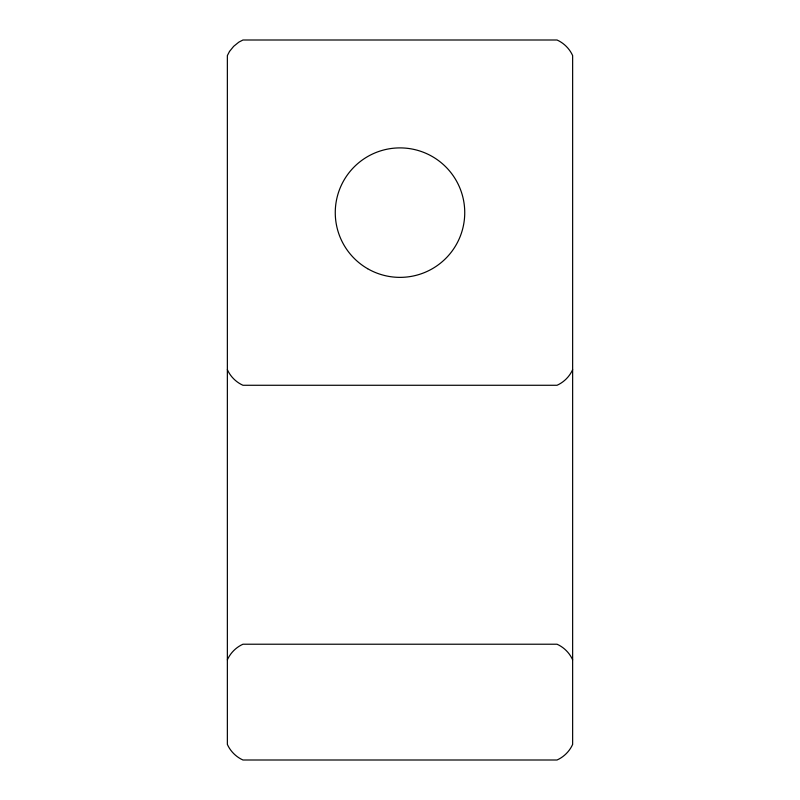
<?xml version="1.0" encoding="UTF-8"?>
<svg xmlns="http://www.w3.org/2000/svg" width="800" height="800" viewBox="0 0 800 800"><rect width="100%" height="100%" fill="white"/><g stroke="black" fill="none" stroke-linecap="round" stroke-linejoin="round"><path stroke-width="1.2" d="M227.36 659.82C230.43 652.96 236.1 647.29 242.96 644.22L557.04 644.22C563.9 647.29 569.57 652.96 572.64 659.82M572.64 369.68C569.57 376.54 563.9 382.2 557.04 385.27L242.96 385.27C236.1 382.2 230.43 376.54 227.36 369.68M229.5 51.46L227.36 55.59L227.36 744.41C230.43 751.27 236.1 756.93 242.96 760L557.04 760C563.9 756.93 569.57 751.27 572.64 744.41L572.64 55.59C569.57 48.73 563.9 43.07 557.04 40L242.96 40L238.83 42.14L233.68 46.32L229.5 51.46M367.63 268.7A64.74 64.74 0 0 0 464.74 212.64A64.74 64.74 0 0 0 367.63 156.57A64.74 64.74 0 0 0 367.63 268.7"/></g></svg>
